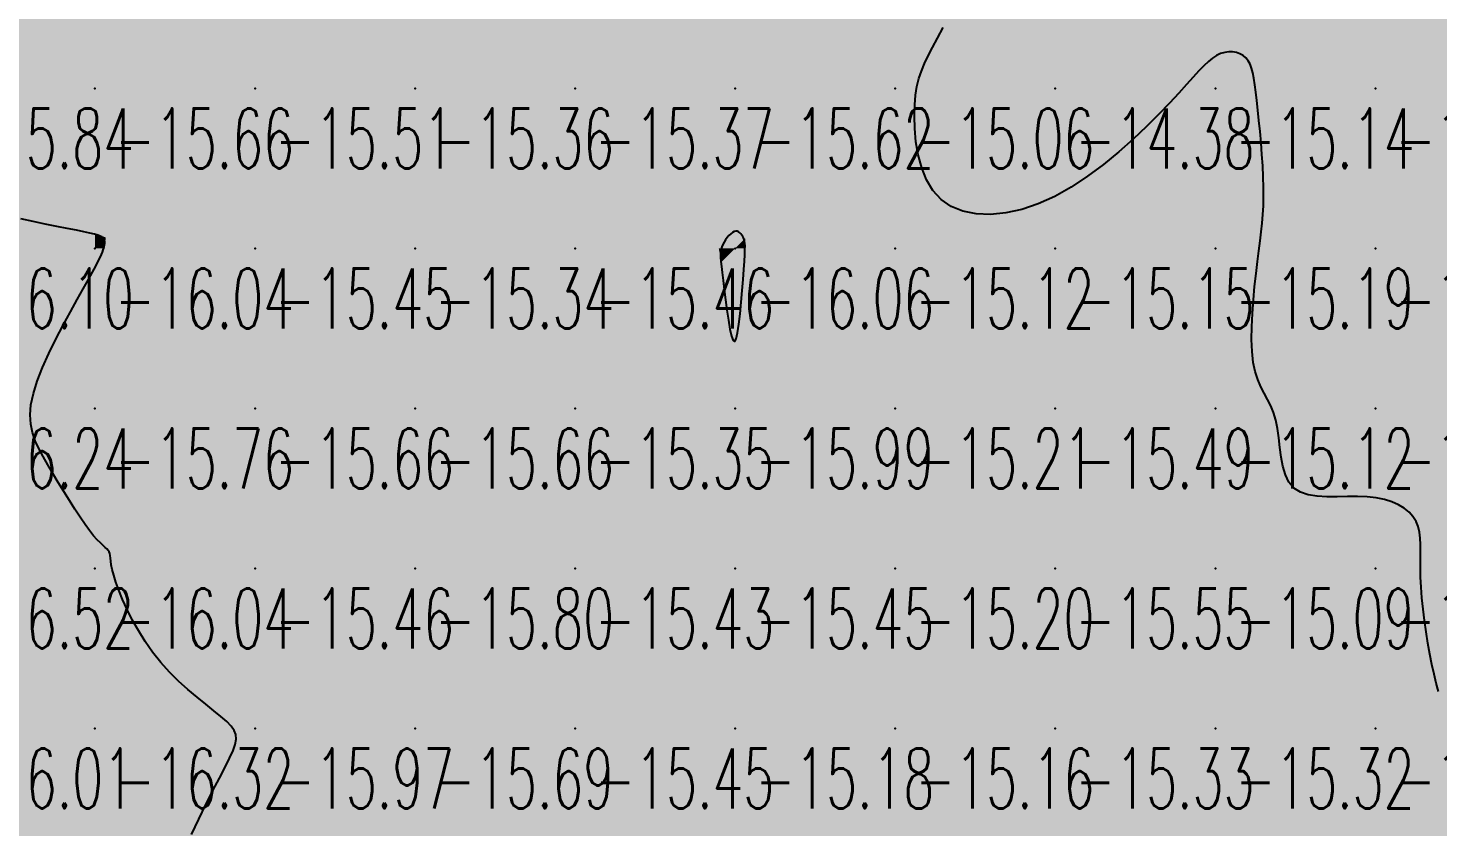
# Model space of a CAD drawing. Header units: millimetres. Extents: x 88261 to 90953, y 390274 to 392322.
# Drawn here: x 89646.1 to 89734.1, y 390881.1 to 390931 of the extents above; entities that cross this region are included whole.
import ezdxf
from ezdxf.enums import TextEntityAlignment as Align

# ---------------------------------------------------------------- set-up
doc = ezdxf.new("R2010")
doc.units = ezdxf.units.MM
doc.header["$LTSCALE"] = 25
for name, color, linetype in [('CN_03_00', 7, 'Continuous'), ('CN_04_00', 242, 'Continuous'), ('COTEAlt', 7, 'Continuous'), ('TN_COLORIAGE', 7, 'Continuous')]:
    doc.layers.add(name, color=color, linetype=linetype)
doc.styles.add('Simplex 1.0', font='Simplex.shx', dxfattribs={"width": 0.99, "height": 2.5})
doc.styles.get("Standard").update_dxf_attribs({"font": 'times.ttf'})

# ---------------------------------------------------------------- blocks, each defined once
blk = doc.blocks.new('COTE')
at = {"color": 0}
blk.add_point((0, 0), dxfattribs=at)
at = {"layer": 'COTEAlt'}
blk.add_attdef('ALT', text='', height=3.75, dxfattribs=at).set_placement((1.25, -1.25), align=Align.TOP_LEFT)

msp = doc.modelspace()

# ---------------------------------------------------------------- linework, layer by layer
at = {"layer": 'CN_03_00', "elevation": -16, "flags": 128}
msp.add_lwpolyline([(89656.283, 390880.615), (89656.733, 390881.572), (89657.185, 390882.492), (89657.622, 390883.353), (89658.025, 390884.135), (89658.378, 390884.817), (89658.663, 390885.385), (89658.877, 390885.852), (89659.015, 390886.239), (89659.076, 390886.564), (89659.056, 390886.85), (89658.953, 390887.114), (89658.763, 390887.379), (89658.484, 390887.662), (89658.116, 390887.983), (89657.673, 390888.343), (89657.17, 390888.743), (89656.626, 390889.184), (89656.056, 390889.665), (89655.476, 390890.187), (89654.905, 390890.75), (89654.358, 390891.354), (89653.849, 390891.997), (89653.382, 390892.667), (89652.96, 390893.347), (89652.582, 390894.023), (89652.251, 390894.679), (89651.968, 390895.301), (89651.734, 390895.872), (89651.551, 390896.377), (89651.418, 390896.806), (89651.328, 390897.163), (89651.271, 390897.455), (89651.237, 390897.693), (89651.216, 390897.885), (89651.201, 390898.038), (89651.179, 390898.163), (89651.143, 390898.267), (89651.084, 390898.359), (89651, 390898.451), (89650.889, 390898.552), (89650.752, 390898.675), (89650.586, 390898.83), (89650.392, 390899.028), (89650.167, 390899.281), (89649.912, 390899.599), (89649.627, 390899.989), (89649.317, 390900.442), (89648.989, 390900.945), (89648.648, 390901.483), (89648.303, 390902.042), (89647.959, 390902.61), (89647.624, 390903.172), (89647.303, 390903.714), (89647.004, 390904.229), (89646.737, 390904.725), (89646.513, 390905.219), (89646.341, 390905.724), (89646.234, 390906.256), (89646.201, 390906.83), (89646.252, 390907.461), (89646.399, 390908.163), (89646.647, 390908.945), (89646.979, 390909.789), (89647.373, 390910.668), (89647.809, 390911.558), (89648.262, 390912.434), (89648.713, 390913.269), (89649.14, 390914.038), (89649.519, 390914.717), (89649.835, 390915.286), (89650.091, 390915.753), (89650.293, 390916.129), (89650.449, 390916.43), (89650.566, 390916.668), (89650.653, 390916.857), (89650.717, 390917.009), (89650.765, 390917.138), (89650.803, 390917.256), (89650.832, 390917.365), (89650.852, 390917.465), (89650.863, 390917.557), (89650.864, 390917.641), (89650.854, 390917.717), (89650.833, 390917.786), (89650.801, 390917.848), (89650.756, 390917.904), (89650.686, 390917.956), (89650.581, 390918.008), (89650.427, 390918.063), (89650.213, 390918.123), (89649.926, 390918.192), (89649.555, 390918.273), (89649.086, 390918.369), (89648.515, 390918.482), (89647.859, 390918.611), (89647.142, 390918.755), (89646.388, 390918.91), (89645.621, 390919.075)], dxfattribs=at)
msp.add_lwpolyline([(89690.307, 390911.59), (89690.397, 390911.969), (89690.481, 390912.506), (89690.559, 390913.154), (89690.63, 390913.867), (89690.693, 390914.598), (89690.747, 390915.299), (89690.791, 390915.924), (89690.825, 390916.436), (89690.848, 390916.84), (89690.86, 390917.153), (89690.862, 390917.389), (89690.854, 390917.566), (89690.837, 390917.698), (89690.809, 390917.801), (89690.773, 390917.891), (89690.727, 390917.98), (89690.673, 390918.068), (89690.61, 390918.149), (89690.539, 390918.219), (89690.46, 390918.273), (89690.374, 390918.306), (89690.281, 390918.314), (89690.181, 390918.292), (89690.076, 390918.236), (89689.967, 390918.152), (89689.858, 390918.043), (89689.752, 390917.916), (89689.652, 390917.776), (89689.561, 390917.628), (89689.482, 390917.478), (89689.419, 390917.331), (89689.374, 390917.19), (89689.346, 390917.043), (89689.335, 390916.875), (89689.339, 390916.674), (89689.359, 390916.424), (89689.392, 390916.111), (89689.438, 390915.721), (89689.497, 390915.239), (89689.566, 390914.661), (89689.645, 390914.023), (89689.731, 390913.368), (89689.823, 390912.742), (89689.92, 390912.189), (89690.018, 390911.754), (89690.116, 390911.482), (89690.213, 390911.417), (89690.307, 390911.59)], close=True, dxfattribs=at)
at = {"layer": 'CN_04_00', "elevation": -15, "flags": 128}
msp.add_lwpolyline([(89734.183, 390889.546), (89734.045, 390890.075), (89733.911, 390890.637), (89733.78, 390891.24), (89733.653, 390891.886), (89733.531, 390892.567), (89733.417, 390893.27), (89733.315, 390893.983), (89733.225, 390894.693), (89733.152, 390895.388), (89733.098, 390896.056), (89733.065, 390896.684), (89733.055, 390897.262), (89733.058, 390897.792), (89733.064, 390898.278), (89733.064, 390898.724), (89733.046, 390899.133), (89733, 390899.509), (89732.917, 390899.856), (89732.785, 390900.178), (89732.595, 390900.478), (89732.349, 390900.754), (89732.046, 390901.002), (89731.689, 390901.219), (89731.278, 390901.402), (89730.816, 390901.548), (89730.303, 390901.654), (89729.741, 390901.716), (89729.134, 390901.735), (89728.499, 390901.727), (89727.854, 390901.713), (89727.219, 390901.713), (89726.612, 390901.748), (89726.053, 390901.837), (89725.56, 390902.001), (89725.153, 390902.261), (89724.844, 390902.629), (89724.621, 390903.089), (89724.465, 390903.619), (89724.357, 390904.196), (89724.279, 390904.796), (89724.211, 390905.396), (89724.135, 390905.974), (89724.031, 390906.506), (89723.887, 390906.977), (89723.708, 390907.4), (89723.509, 390907.796), (89723.3, 390908.187), (89723.094, 390908.593), (89722.904, 390909.036), (89722.741, 390909.536), (89722.618, 390910.115), (89722.544, 390910.786), (89722.514, 390911.535), (89722.523, 390912.338), (89722.562, 390913.175), (89722.624, 390914.023), (89722.703, 390914.86), (89722.79, 390915.663), (89722.879, 390916.411), (89722.964, 390917.087), (89723.041, 390917.703), (89723.11, 390918.274), (89723.168, 390918.818), (89723.214, 390919.351), (89723.246, 390919.889), (89723.262, 390920.45), (89723.261, 390921.05), (89723.242, 390921.7), (89723.207, 390922.39), (89723.159, 390923.104), (89723.101, 390923.826), (89723.037, 390924.541), (89722.97, 390925.232), (89722.903, 390925.883), (89722.838, 390926.479), (89722.778, 390927.007), (89722.72, 390927.469), (89722.658, 390927.87), (89722.59, 390928.215), (89722.509, 390928.509), (89722.412, 390928.758), (89722.294, 390928.967), (89722.15, 390929.14), (89721.978, 390929.282), (89721.781, 390929.393), (89721.563, 390929.47), (89721.328, 390929.511), (89721.082, 390929.516), (89720.829, 390929.481), (89720.573, 390929.407), (89720.319, 390929.29), (89720.069, 390929.128), (89719.812, 390928.917), (89719.535, 390928.651), (89719.224, 390928.326), (89718.867, 390927.936), (89718.45, 390927.475), (89717.959, 390926.939), (89717.382, 390926.321), (89716.709, 390925.623), (89715.948, 390924.865), (89715.111, 390924.072), (89714.211, 390923.27), (89713.259, 390922.484), (89712.267, 390921.741), (89711.247, 390921.066), (89710.212, 390920.484), (89709.175, 390920.018), (89708.149, 390919.674), (89707.151, 390919.453), (89706.196, 390919.359), (89705.299, 390919.393), (89704.477, 390919.558), (89703.744, 390919.856), (89703.116, 390920.289), (89702.605, 390920.854), (89702.203, 390921.528), (89701.899, 390922.281), (89701.682, 390923.084), (89701.541, 390923.906), (89701.466, 390924.72), (89701.444, 390925.495), (89701.464, 390926.202), (89701.518, 390926.82), (89701.605, 390927.364), (89701.726, 390927.857), (89701.883, 390928.322), (89702.077, 390928.783), (89702.308, 390929.262), (89702.58, 390929.782), (89702.892, 390930.367), (89703.246, 390931.035)], dxfattribs=at)
at = {"layer": 'TN_COLORIAGE', "color": 241}
for points in [[(89640.249, 390937.239, -15.594), (89640.249, 390927.239, -15.594), (89650.249, 390937.239, -15.594)], [(89640.249, 390927.239, -15.594), (89650.249, 390927.239, -15.594), (89650.249, 390937.239, -15.594)], [(89650.249, 390937.239, -15.728), (89650.249, 390927.239, -15.728), (89660.249, 390937.239, -15.728)], [(89650.249, 390927.239, -15.728), (89660.249, 390927.239, -15.728), (89660.249, 390937.239, -15.728)], [(89660.249, 390937.239, -15.654), (89660.249, 390927.239, -15.654), (89670.249, 390937.239, -15.654)], [(89660.249, 390927.239, -15.654), (89670.249, 390927.239, -15.654), (89670.249, 390937.239, -15.654)], [(89670.249, 390937.239, -15.105), (89670.249, 390927.239, -15.105), (89680.249, 390937.239, -15.105)], [(89670.249, 390927.239, -15.105), (89680.249, 390927.239, -15.105), (89680.249, 390937.239, -15.105)], [(89680.249, 390927.239, -15), (89685.476, 390932.467, -15), (89680.249, 390937.239, -15), (89682.636, 390937.239, -15)], [(89690.249, 390927.239, -15), (89690.249, 390933.74, -15), (89700.249, 390937.239, -15), (89695.149, 390937.239, -15)], [(89690.249, 390927.239, -15.35), (89700.249, 390927.239, -15.35), (89700.249, 390937.239, -15.35)], [(89700.249, 390937.239, -15), (89706.464, 390937.239, -15), (89700.249, 390927.239, -15), (89702.44, 390929.431, -15)], [(89690.249, 390927.239, -15), (89690.249, 390933.74, -15), (89680.249, 390927.239, -15), (89685.476, 390932.467, -15)], [(89701.129, 390927.239, -15.06), (89702.44, 390929.431, -15.06), (89700.249, 390927.239, -15.06)], [(89718.449, 390927.239, -15.136), (89720.249, 390929.759, -15.136), (89720.249, 390927.239, -15.136)], [(89722.47, 390929.46, -15.136), (89720.249, 390929.759, -15.136), (89720.249, 390927.239, -15.136)], [(89722.47, 390929.46, -15.136), (89722.773, 390927.239, -15.136), (89720.249, 390927.239, -15.136)], [(89640.249, 390921.143, -15.658), (89642.597, 390919.588, -15.658), (89640.249, 390927.239, -15.658), (89650.249, 390927.239, -15.658)], [(89650.249, 390918.178, -15.658), (89642.597, 390919.588, -15.658), (89650.249, 390927.239, -15.658)], [(89650.249, 390918.178, -15.514), (89650.927, 390917.917, -15.514), (89650.249, 390927.239, -15.514), (89660.249, 390927.239, -15.514)], [(89650.927, 390917.917, -15.45), (89650.853, 390917.239, -15.45), (89660.249, 390927.239, -15.45), (89660.249, 390917.239, -15.45)], [(89660.249, 390927.239, -15.361), (89660.249, 390917.239, -15.361), (89670.249, 390927.239, -15.361)], [(89660.249, 390917.239, -15.361), (89670.249, 390917.239, -15.361), (89670.249, 390927.239, -15.361)], [(89670.249, 390927.239, -15.368), (89670.249, 390917.239, -15.368), (89680.249, 390927.239, -15.368)], [(89670.249, 390917.239, -15.368), (89680.249, 390917.239, -15.368), (89680.249, 390927.239, -15.368)], [(89680.249, 390927.239, -15.625), (89680.249, 390917.239, -15.625), (89690.249, 390927.239, -15.625)], [(89690.249, 390918.663, -15.456), (89689.222, 390917.239, -15.456), (89690.249, 390927.239, -15.456), (89680.249, 390917.239, -15.456)], [(89690.249, 390918.663, -15.06), (89690.87, 390917.861, -15.06), (89690.249, 390927.239, -15.06), (89700.249, 390927.239, -15.06)], [(89690.907, 390917.239, -15.06), (89690.87, 390917.861, -15.06), (89700.249, 390917.239, -15.06), (89700.249, 390927.239, -15.06)], [(89700.249, 390917.239, -15), (89701.83, 390918.821, -15), (89700.249, 390927.239, -15), (89701.129, 390927.239, -15)], [(89710.249, 390917.239, -15), (89710.249, 390919.211, -15), (89720.249, 390927.239, -15), (89718.449, 390927.239, -15)], [(89710.249, 390917.239, -15.136), (89720.249, 390917.239, -15.136), (89720.249, 390927.239, -15.136)], [(89720.249, 390917.239, -15), (89723.464, 390920.455, -15), (89720.249, 390927.239, -15), (89722.773, 390927.239, -15)], [(89722.937, 390917.239, -15.191), (89723.464, 390920.455, -15.191), (89720.249, 390917.239, -15.191)], [(89710.249, 390917.239, -15), (89710.249, 390919.211, -15), (89700.249, 390917.239, -15), (89701.83, 390918.821, -15)], [(89650.249, 390915.956, -15.45), (89650.853, 390917.239, -15.45), (89650.249, 390907.239, -15.45), (89660.249, 390917.239, -15.45)], [(89650.249, 390907.239, -15.45), (89660.249, 390907.239, -15.45), (89660.249, 390917.239, -15.45)], [(89660.249, 390917.239, -15.341), (89660.249, 390907.239, -15.341), (89670.249, 390917.239, -15.341)], [(89660.249, 390907.239, -15.341), (89670.249, 390907.239, -15.341), (89670.249, 390917.239, -15.341)], [(89670.249, 390917.239, -15.456), (89670.249, 390907.239, -15.456), (89680.249, 390917.239, -15.456)], [(89670.249, 390907.239, -15.456), (89680.249, 390907.239, -15.456), (89680.249, 390917.239, -15.456)], [(89689.222, 390917.239, -15.348), (89689.377, 390916.368, -15.348), (89680.249, 390917.239, -15.348), (89680.249, 390907.239, -15.348)], [(89690.249, 390908.724, -15.116), (89690.907, 390917.239, -15.116), (89690.249, 390907.239, -15.116), (89700.249, 390917.239, -15.116)], [(89690.249, 390907.239, -15.116), (89700.249, 390907.239, -15.116), (89700.249, 390917.239, -15.116)], [(89700.249, 390917.239, -15.152), (89700.249, 390907.239, -15.152), (89710.249, 390917.239, -15.152)], [(89700.249, 390907.239, -15.152), (89710.249, 390907.239, -15.152), (89710.249, 390917.239, -15.152)], [(89710.249, 390917.239, -15.191), (89710.249, 390907.239, -15.191), (89720.249, 390917.239, -15.191)], [(89710.249, 390907.239, -15.191), (89720.249, 390907.239, -15.191), (89720.249, 390917.239, -15.191)], [(89720.249, 390917.239, -15), (89722.937, 390917.239, -15), (89720.249, 390907.239, -15), (89722.062, 390909.053, -15)], [(89690.249, 390908.724, -15.348), (89689.377, 390916.368, -15.348), (89690.249, 390907.239, -15.348), (89680.249, 390907.239, -15.348)], [(89650.249, 390915.956, -15.76), (89645.268, 390907.239, -15.76), (89650.249, 390907.239, -15.76)], [(89722.062, 390909.053, -15.115), (89724.522, 390907.239, -15.115), (89720.249, 390907.239, -15.115)], [(89645.268, 390907.239, -15.76), (89647.075, 390904.066, -15.76), (89650.249, 390907.239, -15.76)], [(89650.249, 390898.783, -15.76), (89647.075, 390904.066, -15.76), (89650.249, 390907.239, -15.76)], [(89650.249, 390898.783, -15.664), (89651.404, 390898.395, -15.664), (89650.249, 390907.239, -15.664), (89660.249, 390907.239, -15.664)], [(89651.404, 390898.395, -15.456), (89650.995, 390897.239, -15.456), (89660.249, 390907.239, -15.456), (89660.249, 390897.239, -15.456)], [(89660.249, 390907.239, -15.663), (89660.249, 390897.239, -15.663), (89670.249, 390907.239, -15.663)], [(89660.249, 390897.239, -15.663), (89670.249, 390897.239, -15.663), (89670.249, 390907.239, -15.663)], [(89670.249, 390907.239, -15.348), (89670.249, 390897.239, -15.348), (89680.249, 390907.239, -15.348)], [(89670.249, 390897.239, -15.348), (89680.249, 390897.239, -15.348), (89680.249, 390907.239, -15.348)], [(89680.249, 390907.239, -15.989), (89680.249, 390897.239, -15.989), (89690.249, 390907.239, -15.989)], [(89680.249, 390897.239, -15.989), (89690.249, 390897.239, -15.989), (89690.249, 390907.239, -15.989)], [(89690.249, 390907.239, -15.208), (89690.249, 390897.239, -15.208), (89700.249, 390907.239, -15.208)], [(89690.249, 390897.239, -15.208), (89700.249, 390897.239, -15.208), (89700.249, 390907.239, -15.208)], [(89700.249, 390907.239, -15.494), (89700.249, 390897.239, -15.494), (89710.249, 390907.239, -15.494)], [(89700.249, 390897.239, -15.494), (89710.249, 390897.239, -15.494), (89710.249, 390907.239, -15.494)], [(89710.249, 390907.239, -15.115), (89710.249, 390897.239, -15.115), (89720.249, 390907.239, -15.115)], [(89710.249, 390897.239, -15.115), (89720.249, 390897.239, -15.115), (89720.249, 390907.239, -15.115)], [(89720.249, 390907.239, -15), (89724.522, 390907.239, -15), (89720.249, 390897.239, -15), (89724.037, 390901.027, -15)], [(89730.249, 390897.239, -15), (89730.249, 390902.216, -15), (89720.249, 390897.239, -15), (89724.037, 390901.027, -15)], [(89733.413, 390900.403, -15.153), (89730.249, 390902.216, -15.153), (89730.249, 390897.239, -15.153)], [(89732.807, 390897.239, -15.153), (89733.413, 390900.403, -15.153), (89730.249, 390897.239, -15.153)], [(89650.995, 390897.239, -15.456), (89653.921, 390890.911, -15.456), (89660.249, 390897.239, -15.456)], [(89659.467, 390887.239, -15.456), (89653.921, 390890.911, -15.456), (89660.249, 390887.239, -15.456), (89660.249, 390897.239, -15.456)], [(89660.249, 390897.239, -15.803), (89660.249, 390887.239, -15.803), (89670.249, 390897.239, -15.803)], [(89660.249, 390887.239, -15.803), (89670.249, 390887.239, -15.803), (89670.249, 390897.239, -15.803)], [(89670.249, 390897.239, -15.434), (89670.249, 390887.239, -15.434), (89680.249, 390897.239, -15.434)], [(89670.249, 390887.239, -15.434), (89680.249, 390887.239, -15.434), (89680.249, 390897.239, -15.434)], [(89680.249, 390897.239, -15.451), (89680.249, 390887.239, -15.451), (89690.249, 390897.239, -15.451)], [(89680.249, 390887.239, -15.451), (89690.249, 390887.239, -15.451), (89690.249, 390897.239, -15.451)], [(89690.249, 390897.239, -15.2), (89690.249, 390887.239, -15.2), (89700.249, 390897.239, -15.2)], [(89690.249, 390887.239, -15.2), (89700.249, 390887.239, -15.2), (89700.249, 390897.239, -15.2)], [(89700.249, 390897.239, -15.554), (89700.249, 390887.239, -15.554), (89710.249, 390897.239, -15.554)], [(89700.249, 390887.239, -15.554), (89710.249, 390887.239, -15.554), (89710.249, 390897.239, -15.554)], [(89710.249, 390897.239, -15.094), (89710.249, 390887.239, -15.094), (89720.249, 390897.239, -15.094)], [(89710.249, 390887.239, -15.094), (89720.249, 390887.239, -15.094), (89720.249, 390897.239, -15.094)], [(89720.249, 390897.239, -15.153), (89720.249, 390887.239, -15.153), (89730.249, 390897.239, -15.153)], [(89720.249, 390887.239, -15.153), (89730.249, 390887.239, -15.153), (89730.249, 390897.239, -15.153)], [(89730.249, 390887.239, -15), (89733.75, 390890.74, -15), (89730.249, 390897.239, -15), (89732.807, 390897.239, -15)], [(89733.75, 390890.74, -15.239), (89734.876, 390887.239, -15.239), (89730.249, 390887.239, -15.239)], [(89659.115, 390886.106, -15.697), (89654.337, 390877.239, -15.697), (89660.249, 390887.239, -15.697), (89660.249, 390877.239, -15.697)], [(89659.115, 390886.106, -15.973), (89659.467, 390887.239, -15.973), (89660.249, 390887.239, -15.973)], [(89660.249, 390887.239, -15.695), (89660.249, 390877.239, -15.695), (89670.249, 390887.239, -15.695)], [(89660.249, 390877.239, -15.695), (89670.249, 390877.239, -15.695), (89670.249, 390887.239, -15.695)], [(89670.249, 390887.239, -15.448), (89670.249, 390877.239, -15.448), (89680.249, 390887.239, -15.448)], [(89670.249, 390877.239, -15.448), (89680.249, 390877.239, -15.448), (89680.249, 390887.239, -15.448)], [(89680.249, 390887.239, -15.18), (89680.249, 390877.239, -15.18), (89690.249, 390887.239, -15.18)], [(89680.249, 390877.239, -15.18), (89690.249, 390877.239, -15.18), (89690.249, 390887.239, -15.18)], [(89690.249, 390887.239, -15.155), (89690.249, 390877.239, -15.155), (89700.249, 390887.239, -15.155)], [(89690.249, 390877.239, -15.155), (89700.249, 390877.239, -15.155), (89700.249, 390887.239, -15.155)], [(89700.249, 390887.239, -15.332), (89700.249, 390877.239, -15.332), (89710.249, 390887.239, -15.332)], [(89700.249, 390877.239, -15.332), (89710.249, 390877.239, -15.332), (89710.249, 390887.239, -15.332)], [(89710.249, 390887.239, -15.316), (89710.249, 390877.239, -15.316), (89720.249, 390887.239, -15.316)], [(89710.249, 390877.239, -15.316), (89720.249, 390877.239, -15.316), (89720.249, 390887.239, -15.316)], [(89720.249, 390887.239, -15.239), (89720.249, 390877.239, -15.239), (89730.249, 390887.239, -15.239)], [(89720.249, 390877.239, -15.239), (89730.249, 390877.239, -15.239), (89730.249, 390887.239, -15.239)], [(89730.249, 390877.239, -15), (89736.403, 390883.393, -15), (89730.249, 390887.239, -15), (89734.876, 390887.239, -15)], [(89736.403, 390883.393, -15.444), (89738.157, 390877.239, -15.444), (89730.249, 390877.239, -15.444)]]:
    msp.add_solid(points, dxfattribs=at)
at = {"layer": 'TN_COLORIAGE', "color": 231}
for points in [[(89702.44, 390929.431, -14.38), (89701.129, 390927.239, -14.38), (89710.249, 390937.239, -14.38), (89710.249, 390927.239, -14.38)], [(89702.44, 390929.431, -14.787), (89706.464, 390937.239, -14.787), (89710.249, 390937.239, -14.787)], [(89710.249, 390937.239, -14.596), (89710.249, 390927.239, -14.596), (89720.249, 390937.239, -14.596)], [(89720.249, 390929.759, -14.38), (89718.449, 390927.239, -14.38), (89720.249, 390937.239, -14.38), (89710.249, 390927.239, -14.38)], [(89720.249, 390929.759, -14.524), (89722.47, 390929.46, -14.524), (89720.249, 390937.239, -14.524), (89730.249, 390937.239, -14.524)], [(89722.773, 390927.239, -14.524), (89722.47, 390929.46, -14.524), (89730.249, 390927.239, -14.524), (89730.249, 390937.239, -14.524)], [(89730.249, 390937.239, -14.301), (89730.249, 390927.239, -14.301), (89740.249, 390937.239, -14.301)], [(89730.249, 390927.239, -14), (89740.033, 390927.239, -14), (89740.249, 390937.239, -14), (89740.249, 390927.659, -14)], [(89701.129, 390927.239, -14.38), (89701.83, 390918.821, -14.38), (89710.249, 390927.239, -14.38)], [(89701.83, 390918.821, -14.38), (89710.249, 390919.211, -14.38), (89710.249, 390927.239, -14.38)], [(89718.449, 390927.239, -14.38), (89710.249, 390919.211, -14.38), (89710.249, 390927.239, -14.38)], [(89722.773, 390927.239, -14.597), (89723.464, 390920.455, -14.597), (89730.249, 390927.239, -14.597)], [(89723.464, 390920.455, -14.481), (89722.937, 390917.239, -14.481), (89730.249, 390927.239, -14.481), (89730.249, 390917.239, -14.481)], [(89730.249, 390927.239, -14), (89740.033, 390927.239, -14), (89730.249, 390917.239, -14), (89739.982, 390926.972, -14)], [(89740.249, 390917.239, -14), (89740.249, 390927.032, -14), (89730.249, 390917.239, -14), (89739.982, 390926.972, -14)], [(89722.062, 390909.053, -14.481), (89722.937, 390917.239, -14.481), (89730.249, 390917.239, -14.481)], [(89724.522, 390907.239, -14.481), (89722.062, 390909.053, -14.481), (89730.249, 390907.239, -14.481), (89730.249, 390917.239, -14.481)], [(89730.249, 390917.239, -14.622), (89730.249, 390907.239, -14.622), (89740.249, 390917.239, -14.622)], [(89730.249, 390907.239, -14.622), (89740.249, 390907.239, -14.622), (89740.249, 390917.239, -14.622)], [(89724.037, 390901.027, -14.846), (89724.522, 390907.239, -14.846), (89730.249, 390907.239, -14.846)], [(89724.037, 390901.027, -14.846), (89730.249, 390902.216, -14.846), (89730.249, 390907.239, -14.846)], [(89730.249, 390902.216, -14.67), (89733.413, 390900.403, -14.67), (89730.249, 390907.239, -14.67), (89740.249, 390907.239, -14.67)], [(89733.413, 390900.403, -14.556), (89732.807, 390897.239, -14.556), (89740.249, 390907.239, -14.556), (89740.249, 390897.239, -14.556)], [(89732.807, 390897.239, -14.556), (89733.75, 390890.74, -14.556), (89740.249, 390897.239, -14.556)], [(89734.876, 390887.239, -14.556), (89733.75, 390890.74, -14.556), (89740.249, 390887.239, -14.556), (89740.249, 390897.239, -14.556)]]:
    msp.add_solid(points, dxfattribs=at)
at = {"layer": 'TN_COLORIAGE', "color": 183}
for points in [[(89640.249, 390917.239, -16), (89642.597, 390919.588, -16), (89650.249, 390917.239, -16), (89650.249, 390918.178, -16)], [(89650.927, 390917.917, -16.035), (89650.249, 390918.178, -16.035), (89650.249, 390917.239, -16.035)], [(89650.853, 390917.239, -16.035), (89650.927, 390917.917, -16.035), (89650.249, 390917.239, -16.035)], [(89689.222, 390917.239, -16.062), (89690.249, 390918.663, -16.062), (89690.249, 390917.239, -16.062)], [(89690.87, 390917.861, -16.062), (89690.249, 390918.663, -16.062), (89690.249, 390917.239, -16.062)], [(89690.87, 390917.861, -16.062), (89690.907, 390917.239, -16.062), (89690.249, 390917.239, -16.062)], [(89640.249, 390917.239, -16.035), (89640.249, 390907.239, -16.035), (89650.249, 390917.239, -16.035)], [(89640.249, 390907.239, -16), (89645.268, 390907.239, -16), (89650.249, 390917.239, -16), (89650.249, 390915.956, -16)], [(89650.853, 390917.239, -16.035), (89650.249, 390915.956, -16.035), (89650.249, 390917.239, -16.035)], [(89689.377, 390916.368, -16.062), (89689.222, 390917.239, -16.062), (89690.249, 390917.239, -16.062)], [(89689.377, 390916.368, -16.062), (89690.249, 390908.724, -16.062), (89690.249, 390917.239, -16.062)], [(89690.907, 390917.239, -16.062), (89690.249, 390908.724, -16.062), (89690.249, 390917.239, -16.062)], [(89640.249, 390897.239, -16), (89647.075, 390904.066, -16), (89640.249, 390907.239, -16), (89645.268, 390907.239, -16)], [(89640.249, 390897.239, -16), (89647.075, 390904.066, -16), (89650.249, 390897.239, -16), (89650.249, 390898.783, -16)], [(89651.404, 390898.395, -16.044), (89650.249, 390898.783, -16.044), (89650.249, 390897.239, -16.044)], [(89650.995, 390897.239, -16.044), (89651.404, 390898.395, -16.044), (89650.249, 390897.239, -16.044)], [(89640.249, 390897.239, -16.044), (89640.249, 390887.239, -16.044), (89650.249, 390897.239, -16.044)], [(89640.249, 390887.239, -16.044), (89650.249, 390887.239, -16.044), (89650.249, 390897.239, -16.044)], [(89650.249, 390887.239, -16), (89653.921, 390890.911, -16), (89650.249, 390897.239, -16), (89650.995, 390897.239, -16)], [(89653.921, 390890.911, -16.315), (89659.467, 390887.239, -16.315), (89650.249, 390887.239, -16.315)], [(89650.249, 390887.239, -16), (89645.016, 390882.007, -16), (89640.249, 390887.239, -16), (89640.249, 390887.062, -16)], [(89650.249, 390887.239, -16), (89645.016, 390882.007, -16), (89650.249, 390877.239, -16), (89646.036, 390877.239, -16)], [(89650.249, 390887.239, -16), (89659.467, 390887.239, -16), (89650.249, 390877.239, -16), (89659.115, 390886.106, -16)], [(89654.337, 390877.239, -16.209), (89659.115, 390886.106, -16.209), (89650.249, 390877.239, -16.209)]]:
    msp.add_solid(points, dxfattribs=at)

# ---------------------------------------------------------------- block references
at = {"layer": 'COTEAlt'}
ref = msp.add_blockref('COTE', (89640.249, 390927.239), dxfattribs=at)
ref.add_attrib('ALT', '-15.84', dxfattribs={"height": 3.75, "style": 'Simplex 1.0', "width": 0.6}).set_placement((89641.499, 390925.989), align=Align.TOP_LEFT)
ref = msp.add_blockref('COTE', (89650.249, 390927.239), dxfattribs=at)
ref.add_attrib('ALT', '-15.66', dxfattribs={"height": 3.75, "style": 'Simplex 1.0', "width": 0.6}).set_placement((89651.499, 390925.989), align=Align.TOP_LEFT)
ref = msp.add_blockref('COTE', (89660.249, 390927.239), dxfattribs=at)
ref.add_attrib('ALT', '-15.51', dxfattribs={"height": 3.75, "style": 'Simplex 1.0', "width": 0.6}).set_placement((89661.499, 390925.989), align=Align.TOP_LEFT)
ref = msp.add_blockref('COTE', (89670.249, 390927.239), dxfattribs=at)
ref.add_attrib('ALT', '-15.36', dxfattribs={"height": 3.75, "style": 'Simplex 1.0', "width": 0.6}).set_placement((89671.499, 390925.989), align=Align.TOP_LEFT)
ref = msp.add_blockref('COTE', (89680.249, 390927.239), dxfattribs=at)
ref.add_attrib('ALT', '-15.37', dxfattribs={"height": 3.75, "style": 'Simplex 1.0', "width": 0.6}).set_placement((89681.499, 390925.989), align=Align.TOP_LEFT)
ref = msp.add_blockref('COTE', (89690.249, 390927.239), dxfattribs=at)
ref.add_attrib('ALT', '-15.62', dxfattribs={"height": 3.75, "style": 'Simplex 1.0', "width": 0.6}).set_placement((89691.499, 390925.989), align=Align.TOP_LEFT)
ref = msp.add_blockref('COTE', (89700.249, 390927.239), dxfattribs=at)
ref.add_attrib('ALT', '-15.06', dxfattribs={"height": 3.75, "style": 'Simplex 1.0', "width": 0.6}).set_placement((89701.499, 390925.989), align=Align.TOP_LEFT)
ref = msp.add_blockref('COTE', (89710.249, 390927.239), dxfattribs=at)
ref.add_attrib('ALT', '-14.38', dxfattribs={"height": 3.75, "style": 'Simplex 1.0', "width": 0.6}).set_placement((89711.499, 390925.989), align=Align.TOP_LEFT)
ref = msp.add_blockref('COTE', (89720.249, 390927.239), dxfattribs=at)
ref.add_attrib('ALT', '-15.14', dxfattribs={"height": 3.75, "style": 'Simplex 1.0', "width": 0.6}).set_placement((89721.499, 390925.989), align=Align.TOP_LEFT)
ref = msp.add_blockref('COTE', (89730.249, 390927.239), dxfattribs=at)
ref.add_attrib('ALT', '-14.60', dxfattribs={"height": 3.75, "style": 'Simplex 1.0', "width": 0.6}).set_placement((89731.499, 390925.989), align=Align.TOP_LEFT)
ref = msp.add_blockref('COTE', (89640.249, 390917.239), dxfattribs=at)
ref.add_attrib('ALT', '-16.10', dxfattribs={"height": 3.75, "style": 'Simplex 1.0', "width": 0.6}).set_placement((89641.499, 390915.989), align=Align.TOP_LEFT)
ref = msp.add_blockref('COTE', (89650.249, 390917.239), dxfattribs=at)
ref.add_attrib('ALT', '-16.04', dxfattribs={"height": 3.75, "style": 'Simplex 1.0', "width": 0.6}).set_placement((89651.499, 390915.989), align=Align.TOP_LEFT)
ref = msp.add_blockref('COTE', (89660.249, 390917.239), dxfattribs=at)
ref.add_attrib('ALT', '-15.45', dxfattribs={"height": 3.75, "style": 'Simplex 1.0', "width": 0.6}).set_placement((89661.499, 390915.989), align=Align.TOP_LEFT)
ref = msp.add_blockref('COTE', (89670.249, 390917.239), dxfattribs=at)
ref.add_attrib('ALT', '-15.34', dxfattribs={"height": 3.75, "style": 'Simplex 1.0', "width": 0.6}).set_placement((89671.499, 390915.989), align=Align.TOP_LEFT)
ref = msp.add_blockref('COTE', (89680.249, 390917.239), dxfattribs=at)
ref.add_attrib('ALT', '-15.46', dxfattribs={"height": 3.75, "style": 'Simplex 1.0', "width": 0.6}).set_placement((89681.499, 390915.989), align=Align.TOP_LEFT)
ref = msp.add_blockref('COTE', (89690.249, 390917.239), dxfattribs=at)
ref.add_attrib('ALT', '-16.06', dxfattribs={"height": 3.75, "style": 'Simplex 1.0', "width": 0.6}).set_placement((89691.499, 390915.989), align=Align.TOP_LEFT)
ref = msp.add_blockref('COTE', (89700.249, 390917.239), dxfattribs=at)
ref.add_attrib('ALT', '-15.12', dxfattribs={"height": 3.75, "style": 'Simplex 1.0', "width": 0.6}).set_placement((89701.499, 390915.989), align=Align.TOP_LEFT)
ref = msp.add_blockref('COTE', (89710.249, 390917.239), dxfattribs=at)
ref.add_attrib('ALT', '-15.15', dxfattribs={"height": 3.75, "style": 'Simplex 1.0', "width": 0.6}).set_placement((89711.499, 390915.989), align=Align.TOP_LEFT)
ref = msp.add_blockref('COTE', (89720.249, 390917.239), dxfattribs=at)
ref.add_attrib('ALT', '-15.19', dxfattribs={"height": 3.75, "style": 'Simplex 1.0', "width": 0.6}).set_placement((89721.499, 390915.989), align=Align.TOP_LEFT)
ref = msp.add_blockref('COTE', (89730.249, 390917.239), dxfattribs=at)
ref.add_attrib('ALT', '-14.48', dxfattribs={"height": 3.75, "style": 'Simplex 1.0', "width": 0.6}).set_placement((89731.499, 390915.989), align=Align.TOP_LEFT)
ref = msp.add_blockref('COTE', (89640.249, 390907.239), dxfattribs=at)
ref.add_attrib('ALT', '-16.24', dxfattribs={"height": 3.75, "style": 'Simplex 1.0', "width": 0.6}).set_placement((89641.499, 390905.989), align=Align.TOP_LEFT)
ref = msp.add_blockref('COTE', (89650.249, 390907.239), dxfattribs=at)
ref.add_attrib('ALT', '-15.76', dxfattribs={"height": 3.75, "style": 'Simplex 1.0', "width": 0.6}).set_placement((89651.499, 390905.989), align=Align.TOP_LEFT)
ref = msp.add_blockref('COTE', (89660.249, 390907.239), dxfattribs=at)
ref.add_attrib('ALT', '-15.66', dxfattribs={"height": 3.75, "style": 'Simplex 1.0', "width": 0.6}).set_placement((89661.499, 390905.989), align=Align.TOP_LEFT)
ref = msp.add_blockref('COTE', (89670.249, 390907.239), dxfattribs=at)
ref.add_attrib('ALT', '-15.66', dxfattribs={"height": 3.75, "style": 'Simplex 1.0', "width": 0.6}).set_placement((89671.499, 390905.989), align=Align.TOP_LEFT)
ref = msp.add_blockref('COTE', (89680.249, 390907.239), dxfattribs=at)
ref.add_attrib('ALT', '-15.35', dxfattribs={"height": 3.75, "style": 'Simplex 1.0', "width": 0.6}).set_placement((89681.499, 390905.989), align=Align.TOP_LEFT)
ref = msp.add_blockref('COTE', (89690.249, 390907.239), dxfattribs=at)
ref.add_attrib('ALT', '-15.99', dxfattribs={"height": 3.75, "style": 'Simplex 1.0', "width": 0.6}).set_placement((89691.499, 390905.989), align=Align.TOP_LEFT)
ref = msp.add_blockref('COTE', (89700.249, 390907.239), dxfattribs=at)
ref.add_attrib('ALT', '-15.21', dxfattribs={"height": 3.75, "style": 'Simplex 1.0', "width": 0.6}).set_placement((89701.499, 390905.989), align=Align.TOP_LEFT)
ref = msp.add_blockref('COTE', (89710.249, 390907.239), dxfattribs=at)
ref.add_attrib('ALT', '-15.49', dxfattribs={"height": 3.75, "style": 'Simplex 1.0', "width": 0.6}).set_placement((89711.499, 390905.989), align=Align.TOP_LEFT)
ref = msp.add_blockref('COTE', (89720.249, 390907.239), dxfattribs=at)
ref.add_attrib('ALT', '-15.12', dxfattribs={"height": 3.75, "style": 'Simplex 1.0', "width": 0.6}).set_placement((89721.499, 390905.989), align=Align.TOP_LEFT)
ref = msp.add_blockref('COTE', (89730.249, 390907.239), dxfattribs=at)
ref.add_attrib('ALT', '-14.85', dxfattribs={"height": 3.75, "style": 'Simplex 1.0', "width": 0.6}).set_placement((89731.499, 390905.989), align=Align.TOP_LEFT)
ref = msp.add_blockref('COTE', (89640.249, 390897.239), dxfattribs=at)
ref.add_attrib('ALT', '-16.52', dxfattribs={"height": 3.75, "style": 'Simplex 1.0', "width": 0.6}).set_placement((89641.499, 390895.989), align=Align.TOP_LEFT)
ref = msp.add_blockref('COTE', (89650.249, 390897.239), dxfattribs=at)
ref.add_attrib('ALT', '-16.04', dxfattribs={"height": 3.75, "style": 'Simplex 1.0', "width": 0.6}).set_placement((89651.499, 390895.989), align=Align.TOP_LEFT)
ref = msp.add_blockref('COTE', (89660.249, 390897.239), dxfattribs=at)
ref.add_attrib('ALT', '-15.46', dxfattribs={"height": 3.75, "style": 'Simplex 1.0', "width": 0.6}).set_placement((89661.499, 390895.989), align=Align.TOP_LEFT)
ref = msp.add_blockref('COTE', (89670.249, 390897.239), dxfattribs=at)
ref.add_attrib('ALT', '-15.80', dxfattribs={"height": 3.75, "style": 'Simplex 1.0', "width": 0.6}).set_placement((89671.499, 390895.989), align=Align.TOP_LEFT)
ref = msp.add_blockref('COTE', (89680.249, 390897.239), dxfattribs=at)
ref.add_attrib('ALT', '-15.43', dxfattribs={"height": 3.75, "style": 'Simplex 1.0', "width": 0.6}).set_placement((89681.499, 390895.989), align=Align.TOP_LEFT)
ref = msp.add_blockref('COTE', (89690.249, 390897.239), dxfattribs=at)
ref.add_attrib('ALT', '-15.45', dxfattribs={"height": 3.75, "style": 'Simplex 1.0', "width": 0.6}).set_placement((89691.499, 390895.989), align=Align.TOP_LEFT)
ref = msp.add_blockref('COTE', (89700.249, 390897.239), dxfattribs=at)
ref.add_attrib('ALT', '-15.20', dxfattribs={"height": 3.75, "style": 'Simplex 1.0', "width": 0.6}).set_placement((89701.499, 390895.989), align=Align.TOP_LEFT)
ref = msp.add_blockref('COTE', (89710.249, 390897.239), dxfattribs=at)
ref.add_attrib('ALT', '-15.55', dxfattribs={"height": 3.75, "style": 'Simplex 1.0', "width": 0.6}).set_placement((89711.499, 390895.989), align=Align.TOP_LEFT)
ref = msp.add_blockref('COTE', (89720.249, 390897.239), dxfattribs=at)
ref.add_attrib('ALT', '-15.09', dxfattribs={"height": 3.75, "style": 'Simplex 1.0', "width": 0.6}).set_placement((89721.499, 390895.989), align=Align.TOP_LEFT)
ref = msp.add_blockref('COTE', (89730.249, 390897.239), dxfattribs=at)
ref.add_attrib('ALT', '-15.15', dxfattribs={"height": 3.75, "style": 'Simplex 1.0', "width": 0.6}).set_placement((89731.499, 390895.989), align=Align.TOP_LEFT)
ref = msp.add_blockref('COTE', (89640.249, 390887.239), dxfattribs=at)
ref.add_attrib('ALT', '-16.01', dxfattribs={"height": 3.75, "style": 'Simplex 1.0', "width": 0.6}).set_placement((89641.499, 390885.989), align=Align.TOP_LEFT)
ref = msp.add_blockref('COTE', (89650.249, 390887.239), dxfattribs=at)
ref.add_attrib('ALT', '-16.32', dxfattribs={"height": 3.75, "style": 'Simplex 1.0', "width": 0.6}).set_placement((89651.499, 390885.989), align=Align.TOP_LEFT)
ref = msp.add_blockref('COTE', (89660.249, 390887.239), dxfattribs=at)
ref.add_attrib('ALT', '-15.97', dxfattribs={"height": 3.75, "style": 'Simplex 1.0', "width": 0.6}).set_placement((89661.499, 390885.989), align=Align.TOP_LEFT)
ref = msp.add_blockref('COTE', (89670.249, 390887.239), dxfattribs=at)
ref.add_attrib('ALT', '-15.69', dxfattribs={"height": 3.75, "style": 'Simplex 1.0', "width": 0.6}).set_placement((89671.499, 390885.989), align=Align.TOP_LEFT)
ref = msp.add_blockref('COTE', (89680.249, 390887.239), dxfattribs=at)
ref.add_attrib('ALT', '-15.45', dxfattribs={"height": 3.75, "style": 'Simplex 1.0', "width": 0.6}).set_placement((89681.499, 390885.989), align=Align.TOP_LEFT)
ref = msp.add_blockref('COTE', (89690.249, 390887.239), dxfattribs=at)
ref.add_attrib('ALT', '-15.18', dxfattribs={"height": 3.75, "style": 'Simplex 1.0', "width": 0.6}).set_placement((89691.499, 390885.989), align=Align.TOP_LEFT)
ref = msp.add_blockref('COTE', (89700.249, 390887.239), dxfattribs=at)
ref.add_attrib('ALT', '-15.16', dxfattribs={"height": 3.75, "style": 'Simplex 1.0', "width": 0.6}).set_placement((89701.499, 390885.989), align=Align.TOP_LEFT)
ref = msp.add_blockref('COTE', (89710.249, 390887.239), dxfattribs=at)
ref.add_attrib('ALT', '-15.33', dxfattribs={"height": 3.75, "style": 'Simplex 1.0', "width": 0.6}).set_placement((89711.499, 390885.989), align=Align.TOP_LEFT)
ref = msp.add_blockref('COTE', (89720.249, 390887.239), dxfattribs=at)
ref.add_attrib('ALT', '-15.32', dxfattribs={"height": 3.75, "style": 'Simplex 1.0', "width": 0.6}).set_placement((89721.499, 390885.989), align=Align.TOP_LEFT)
ref = msp.add_blockref('COTE', (89730.249, 390887.239), dxfattribs=at)
ref.add_attrib('ALT', '-15.24', dxfattribs={"height": 3.75, "style": 'Simplex 1.0', "width": 0.6}).set_placement((89731.499, 390885.989), align=Align.TOP_LEFT)

doc.saveas('drawing.dxf')
